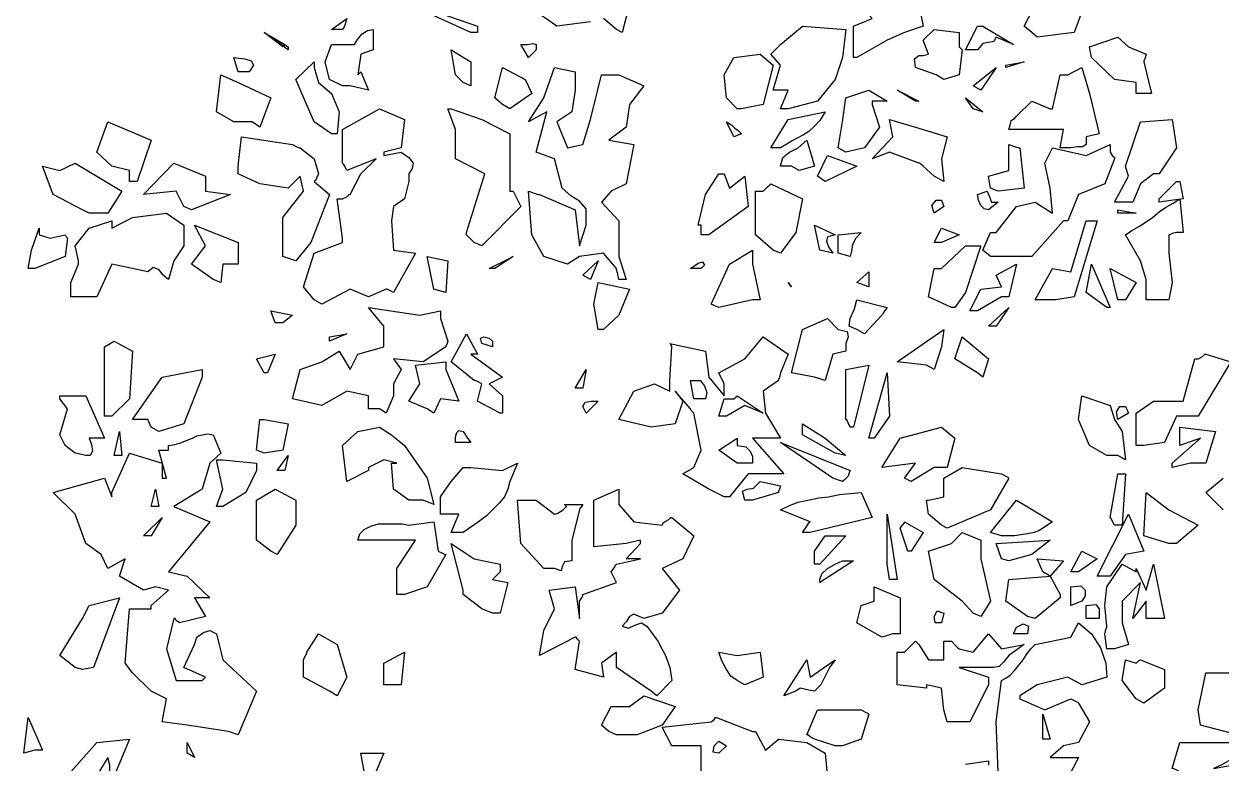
# Model space of a CAD drawing. Header units: millimetres. Extents: x 2810.5 to 2848.4, y 1624.4 to 1676.1.
# Drawn here: x 2820.018 to 2822.139, y 1660.454 to 1661.764 of the extents above; entities that cross this region are included whole.
import ezdxf

# ---------------------------------------------------------------- set-up
doc = ezdxf.new("R2010")
doc.units = ezdxf.units.MM
doc.layers.add('VERDE_ALBERI', color=104, linetype='Continuous')

msp = doc.modelspace()

# ---------------------------------------------------------------- linework, layer by layer
at = {"layer": 'VERDE_ALBERI', "linetype": 'ByBlock'}
for points in [[(2821.4876, 1661.7041), (2821.4876, 1661.7599), (2821.5203, 1661.7734), (2821.4933, 1661.8042), (2821.5703, 1661.8234), (2821.6166, 1661.8561), (2821.5973, 1661.8176), (2821.6031, 1661.7984), (2821.6108, 1661.7599), (2821.5781, 1661.7483), (2821.5473, 1661.7349), (2821.4933, 1661.7041), (2821.4876, 1661.7041)], [(2820.8098, 1661.7483), (2820.7385, 1661.781), (2820.673, 1661.7849), (2820.673, 1661.8119), (2820.8213, 1661.7599), (2820.8213, 1661.7483), (2820.8098, 1661.7483)], [(2821.0909, 1661.7984), (2821.0775, 1661.7483), (2821.0678, 1661.7541), (2821.0447, 1661.7734)], [(2821.84, 1661.8119), (2821.892, 1661.7849), (2821.8785, 1661.7483), (2821.813, 1661.7406), (2821.8034, 1661.7483), (2821.7899, 1661.7599), (2821.813, 1661.8042), (2821.8361, 1661.8119), (2821.838, 1661.8119), (2821.84, 1661.8119), (2821.84, 1661.8119)], [(2821.0216, 1661.7676), (2820.9619, 1661.7599), (2820.9176, 1661.7907)], [(2820.5632, 1661.7541), (2820.5902, 1661.7734), (2820.5864, 1661.7618), (2820.5845, 1661.756), (2820.5825, 1661.7541), (2820.5825, 1661.7541), (2820.5632, 1661.7541), (2820.5632, 1661.7541)], [(2821.3585, 1661.6136), (2821.372, 1661.6464), (2821.3451, 1661.6464), (2821.3585, 1661.6906), (2821.3412, 1661.7099), (2821.3585, 1661.7271), (2821.3971, 1661.7599), (2821.4741, 1661.7541), (2821.4683, 1661.7041), (2821.4548, 1661.6656), (2821.424, 1661.6271), (2821.372, 1661.6136), (2821.3585, 1661.6136)], [(2821.6859, 1661.7176), (2821.7071, 1661.7599), (2821.7129, 1661.7599), (2821.7148, 1661.7599), (2821.7168, 1661.7599), (2821.7168, 1661.7599), (2821.7707, 1661.7271), (2821.7399, 1661.7406), (2821.736, 1661.7329), (2821.7264, 1661.731), (2821.7168, 1661.729), (2821.7071, 1661.7176), (2821.6859, 1661.7176)], [(2820.4766, 1661.7234), (2820.4439, 1661.7483), (2820.4804, 1661.7271), (2820.4766, 1661.7234)], [(2820.4862, 1661.7176), (2820.4439, 1661.7483), (2820.4862, 1661.7234), (2820.4862, 1661.7176)], [(2820.6152, 1661.6791), (2820.6287, 1661.6464), (2820.596, 1661.654), (2820.5825, 1661.654), (2820.5594, 1661.6656), (2820.5517, 1661.6964), (2820.5632, 1661.7271), (2820.6037, 1661.7271), (2820.6095, 1661.7368), (2820.6172, 1661.7464), (2820.6268, 1661.7522), (2820.6365, 1661.7541), (2820.6365, 1661.7176), (2820.6152, 1661.7099), (2820.6095, 1661.6733), (2820.6133, 1661.6771), (2820.6152, 1661.6791), (2820.6152, 1661.6791)], [(2821.6802, 1661.7176), (2821.6744, 1661.6733), (2821.6474, 1661.6656), (2821.6339, 1661.6733), (2821.5973, 1661.6868), (2821.5954, 1661.7022), (2821.6031, 1661.708), (2821.6108, 1661.708), (2821.6204, 1661.7099), (2821.6108, 1661.7349), (2821.6301, 1661.7541), (2821.6744, 1661.7483), (2821.6744, 1661.7234), (2821.6782, 1661.7195), (2821.6802, 1661.7176), (2821.6802, 1661.7176)], [(2821.9882, 1661.6405), (2821.9882, 1661.6598), (2821.9497, 1661.6656), (2821.9093, 1661.7041), (2821.9055, 1661.7234), (2821.9555, 1661.7406), (2821.9748, 1661.7234), (2822.0056, 1661.7099), (2822.0037, 1661.7022), (2822.0017, 1661.6983), (2822.0017, 1661.6964), (2822.0017, 1661.6964), (2822.0152, 1661.6405), (2822.0017, 1661.6405), (2821.9882, 1661.6405)], [(2820.7963, 1661.6598), (2820.7828, 1661.6733), (2820.7751, 1661.7176), (2820.8098, 1661.6964), (2820.8098, 1661.654), (2820.7963, 1661.6598)], [(2820.9118, 1661.7041), (2820.8983, 1661.7271), (2820.9099, 1661.7271), (2820.9195, 1661.729), (2820.9253, 1661.7271), (2820.9253, 1661.7176), (2820.9118, 1661.7041)], [(2820.3976, 1661.6791), (2820.3899, 1661.7041), (2820.4092, 1661.7022), (2820.4208, 1661.6983), (2820.4246, 1661.6906), (2820.4169, 1661.6791), (2820.3976, 1661.6791)], [(2820.5632, 1661.5693), (2820.5325, 1661.5905), (2820.4997, 1661.6656), (2820.5325, 1661.6964), (2820.5325, 1661.6906), (2820.5325, 1661.6887), (2820.5325, 1661.6868), (2820.5325, 1661.6868), (2820.5401, 1661.6598), (2820.5632, 1661.6405), (2820.5767, 1661.6078), (2820.5729, 1661.5693), (2820.5632, 1661.5693)], [(2821.2815, 1661.6136), (2821.2623, 1661.6329), (2821.2584, 1661.6733), (2821.2757, 1661.7041), (2821.322, 1661.7099), (2821.3451, 1661.6906), (2821.3277, 1661.6213), (2821.2892, 1661.6136), (2821.2815, 1661.6136)], [(2821.7572, 1661.6906), (2821.7899, 1661.6964), (2821.7572, 1661.6868), (2821.7572, 1661.6906)], [(2820.4227, 1661.5905), (2820.3899, 1661.5905), (2820.3591, 1661.6078), (2820.3668, 1661.6733), (2820.3976, 1661.6598), (2820.4554, 1661.6329), (2820.4361, 1661.5809), (2820.4227, 1661.5905)], [(2820.8656, 1661.6213), (2820.8522, 1661.6329), (2820.8656, 1661.6868), (2820.906, 1661.6656), (2820.9176, 1661.6405), (2820.8791, 1661.6136), (2820.8656, 1661.6213)], [(2821.0716, 1661.3112), (2821.0697, 1661.3228), (2821.0678, 1661.3286), (2821.0678, 1661.3305), (2821.0678, 1661.3305), (2821.0447, 1661.3574), (2821.0024, 1661.3517), (2820.9812, 1661.3382), (2820.9388, 1661.3517), (2820.9176, 1661.3902), (2820.9118, 1661.4673), (2820.9234, 1661.4634), (2820.9292, 1661.4614), (2820.9311, 1661.4614), (2820.9311, 1661.4614), (2820.9946, 1661.4345), (2821.0024, 1661.3709), (2821.0139, 1661.4075), (2821.0139, 1661.4152), (2821.0139, 1661.4364), (2821.0024, 1661.4499), (2820.9869, 1661.4595), (2820.9715, 1661.473), (2820.958, 1661.525), (2820.9253, 1661.5365), (2820.9445, 1661.6078), (2820.9118, 1661.5905), (2820.9388, 1661.6329), (2820.958, 1661.6868), (2820.9946, 1661.6791), (2820.9946, 1661.6464), (2820.9889, 1661.6078), (2820.9619, 1661.5905), (2820.9812, 1661.5443), (2821.0081, 1661.55), (2821.0216, 1661.5944), (2821.0409, 1661.6733), (2821.0716, 1661.6733), (2821.1159, 1661.654), (2821.0909, 1661.6213), (2821.0851, 1661.5809), (2821.0544, 1661.5578), (2821.0986, 1661.55), (2821.0851, 1661.4807), (2821.0582, 1661.4673), (2821.0409, 1661.4479), (2821.0716, 1661.4152), (2821.0716, 1661.3517), (2821.0851, 1661.3112), (2821.0716, 1661.3112), (2821.0716, 1661.3112)], [(2821.6994, 1661.654), (2821.7399, 1661.6868), (2821.7129, 1661.6464), (2821.6994, 1661.654), (2821.6994, 1661.654)], [(2821.84, 1661.6136), (2821.8535, 1661.6733), (2821.8611, 1661.6733), (2821.865, 1661.6733), (2821.867, 1661.6733), (2821.867, 1661.6733), (2821.892, 1661.6868), (2821.9055, 1661.6405), (2821.9228, 1661.5693), (2821.8997, 1661.5635), (2821.8997, 1661.55), (2821.8939, 1661.5462), (2821.8843, 1661.5462), (2821.8727, 1661.5443), (2821.8535, 1661.5443), (2821.8593, 1661.577), (2821.8361, 1661.577), (2821.7629, 1661.577), (2821.7649, 1661.5847), (2821.7668, 1661.5924), (2821.7726, 1661.5963), (2821.7764, 1661.6001), (2821.8034, 1661.6271), (2821.8361, 1661.6136), (2821.838, 1661.6136), (2821.84, 1661.6136), (2821.84, 1661.6136)], [(2821.5203, 1661.6213), (2821.5338, 1661.5809), (2821.5068, 1661.5443), (2821.4741, 1661.5365), (2821.4606, 1661.5443), (2821.4683, 1661.5905), (2821.4741, 1661.6329), (2821.5146, 1661.6464), (2821.5473, 1661.6271), (2821.5203, 1661.6271), (2821.5203, 1661.6232), (2821.5203, 1661.6213), (2821.5203, 1661.6213)], [(2821.5973, 1661.6271), (2821.5646, 1661.6464), (2821.6031, 1661.6271), (2821.5973, 1661.6271)], [(2821.6994, 1661.6136), (2821.6859, 1661.6329), (2821.7168, 1661.6078), (2821.6994, 1661.6136)], [(2820.5325, 1661.2747), (2820.5131, 1661.2977), (2820.5325, 1661.3574), (2820.5825, 1661.3767), (2820.5825, 1661.3806), (2820.5825, 1661.3844), (2820.5825, 1661.3844), (2820.5729, 1661.4538), (2820.5786, 1661.4538), (2820.5806, 1661.4538), (2820.5825, 1661.4538), (2820.5825, 1661.4538), (2820.5902, 1661.4576), (2820.5941, 1661.4614), (2820.596, 1661.4614), (2820.596, 1661.4614), (2820.6152, 1661.498), (2820.6422, 1661.525), (2820.5902, 1661.5038), (2820.5864, 1661.5115), (2820.5845, 1661.5154), (2820.5825, 1661.5173), (2820.5825, 1661.5173), (2820.5825, 1661.577), (2820.648, 1661.6136), (2820.6923, 1661.5944), (2820.6865, 1661.5443), (2820.6557, 1661.5365), (2820.6557, 1661.5327), (2820.6557, 1661.5308), (2820.6557, 1661.5308), (2820.6865, 1661.5365), (2820.7, 1661.5269), (2820.7077, 1661.5173), (2820.7057, 1661.5077), (2820.7, 1661.498), (2820.7, 1661.4903), (2820.7, 1661.4865), (2820.7, 1661.4845), (2820.7, 1661.4845), (2820.6923, 1661.4538), (2820.673, 1661.4403), (2820.6692, 1661.4152), (2820.673, 1661.3632), (2820.7116, 1661.3574), (2820.673, 1661.2881), (2820.6653, 1661.292), (2820.6615, 1661.2939), (2820.6596, 1661.2939), (2820.6596, 1661.2939), (2820.6287, 1661.2804), (2820.596, 1661.2939), (2820.5459, 1661.267), (2820.5325, 1661.2747), (2820.5325, 1661.2747)], [(2820.8021, 1661.3941), (2820.8348, 1661.498), (2820.7828, 1661.525), (2820.7828, 1661.577), (2820.7693, 1661.6136), (2820.7732, 1661.6136), (2820.7751, 1661.6136), (2820.7751, 1661.6136), (2820.829, 1661.5944), (2820.8791, 1661.5693), (2820.8791, 1661.4673), (2820.8829, 1661.4673), (2820.8849, 1661.4673), (2820.8849, 1661.4673), (2820.8983, 1661.4403), (2820.829, 1661.3709), (2820.8155, 1661.3767), (2820.8021, 1661.3902), (2820.8021, 1661.3922), (2820.8021, 1661.3941), (2820.8021, 1661.3941)], [(2821.3412, 1661.5443), (2821.372, 1661.5944), (2821.4375, 1661.6078), (2821.4279, 1661.5924), (2821.4182, 1661.5828), (2821.4086, 1661.5731), (2821.399, 1661.5674), (2821.3875, 1661.5616), (2821.3778, 1661.5558), (2821.3681, 1661.55), (2821.3585, 1661.5443), (2821.3412, 1661.5443)], [(2821.5203, 1661.6213), (2821.5203, 1661.6213), (2821.5203, 1661.6213), (2821.5203, 1661.6213)], [(2821.5203, 1661.6213), (2821.5203, 1661.6213), (2821.5203, 1661.6213)], [(2820.2051, 1661.4845), (2820.2051, 1661.5038), (2820.1742, 1661.5115), (2820.1473, 1661.5365), (2820.1666, 1661.5905), (2820.2436, 1661.5578), (2820.2186, 1661.4845), (2820.2051, 1661.4845)], [(2821.2757, 1661.5635), (2821.2623, 1661.5905), (2821.2719, 1661.5847), (2821.2776, 1661.5789), (2821.2834, 1661.5751), (2821.2892, 1661.5693), (2821.2757, 1661.5635)], [(2821.6301, 1661.4942), (2821.6108, 1661.5115), (2821.6069, 1661.5154), (2821.6051, 1661.5173), (2821.6031, 1661.5173), (2821.6031, 1661.5173), (2821.5511, 1661.5365), (2821.5203, 1661.525), (2821.5569, 1661.5635), (2821.5511, 1661.5944), (2821.5973, 1661.5809), (2821.6532, 1661.5635), (2821.6436, 1661.525), (2821.6474, 1661.4845), (2821.6301, 1661.4942)], [(2821.9497, 1661.4479), (2821.9748, 1661.4942), (2821.969, 1661.5115), (2821.996, 1661.5905), (2822.0518, 1661.5944), (2822.0596, 1661.5443), (2822.0287, 1661.498), (2822.023, 1661.498), (2822.021, 1661.498), (2822.0191, 1661.498), (2822.0191, 1661.498), (2821.996, 1661.4807), (2821.9825, 1661.4479), (2821.9632, 1661.4479), (2821.9497, 1661.4479)], [(2820.4766, 1661.3574), (2820.4766, 1661.421), (2820.5131, 1661.4673), (2820.5074, 1661.4942), (2820.4862, 1661.473), (2820.4361, 1661.4807), (2820.3976, 1661.498), (2820.3976, 1661.5058), (2820.3976, 1661.5096), (2820.3976, 1661.5115), (2820.3976, 1661.5115), (2820.4034, 1661.5635), (2820.4939, 1661.55), (2820.5016, 1661.5462), (2820.5055, 1661.5443), (2820.5074, 1661.5443), (2820.5074, 1661.5443), (2820.5325, 1661.525), (2820.5401, 1661.498), (2820.5363, 1661.4903), (2820.5344, 1661.4865), (2820.5325, 1661.4845), (2820.5325, 1661.4845), (2820.5594, 1661.4614), (2820.5266, 1661.3767), (2820.4997, 1661.344), (2820.4766, 1661.3517), (2820.4766, 1661.3574)], [(2821.3778, 1661.5115), (2821.3585, 1661.5115), (2821.3624, 1661.5269), (2821.374, 1661.5365), (2821.3894, 1661.5443), (2821.4047, 1661.5578), (2821.4182, 1661.5115), (2821.3912, 1661.5038), (2821.3778, 1661.5115)], [(2821.7303, 1661.3517), (2821.7168, 1661.3632), (2821.7303, 1661.3941), (2821.736, 1661.3941), (2821.7379, 1661.3941), (2821.7399, 1661.3941), (2821.7399, 1661.3941), (2821.7764, 1661.4403), (2821.8092, 1661.4479), (2821.84, 1661.4287), (2821.8361, 1661.473), (2821.8265, 1661.5173), (2821.84, 1661.5443), (2821.8997, 1661.5308), (2821.9421, 1661.55), (2821.9421, 1661.5424), (2821.9421, 1661.5385), (2821.9421, 1661.5365), (2821.9421, 1661.5365), (2821.9459, 1661.5308), (2821.9497, 1661.5269), (2821.9497, 1661.525), (2821.9497, 1661.525), (2821.9325, 1661.4807), (2821.8862, 1661.4614), (2821.867, 1661.4152), (2821.8631, 1661.4152), (2821.8611, 1661.4152), (2821.8593, 1661.4152), (2821.8593, 1661.4152), (2821.8034, 1661.3517), (2821.7437, 1661.3517), (2821.7303, 1661.3517)], [(2821.7303, 1661.473), (2821.7264, 1661.4942), (2821.7629, 1661.5038), (2821.7629, 1661.55), (2821.7745, 1661.5462), (2821.7803, 1661.5443), (2821.7822, 1661.5443), (2821.7822, 1661.5443), (2821.7899, 1661.473), (2821.7437, 1661.4673), (2821.7303, 1661.473)], [(2820.6557, 1661.5308), (2820.6557, 1661.5308), (2820.6557, 1661.5308), (2820.6557, 1661.5308)], [(2821.424, 1661.4942), (2821.4413, 1661.5308), (2821.4933, 1661.5115), (2821.4375, 1661.4845), (2821.424, 1661.4942), (2821.424, 1661.4942)], [(2820.1222, 1661.4345), (2820.0702, 1661.4614), (2820.051, 1661.5115), (2820.0818, 1661.5038), (2820.1087, 1661.5173), (2820.1916, 1661.4673), (2820.1666, 1661.4287), (2820.1338, 1661.4287), (2820.1222, 1661.4345)], [(2820.3013, 1661.4403), (2820.2878, 1661.4673), (2820.2301, 1661.4614), (2820.284, 1661.5173), (2820.3399, 1661.4942), (2820.3399, 1661.4673), (2820.3842, 1661.4614), (2820.3148, 1661.4345), (2820.3013, 1661.4403)], [(2821.2122, 1661.4075), (2821.2256, 1661.4614), (2821.2488, 1661.498), (2821.2545, 1661.498), (2821.2565, 1661.498), (2821.2584, 1661.498), (2821.2584, 1661.498), (2821.268, 1661.473), (2821.295, 1661.4942), (2821.3008, 1661.4403), (2821.2314, 1661.3902), (2821.2179, 1661.3902), (2821.2179, 1661.4075), (2821.2141, 1661.4075), (2821.2122, 1661.4075), (2821.2122, 1661.4075)], [(2821.3451, 1661.3632), (2821.3142, 1661.3902), (2821.3142, 1661.4673), (2821.322, 1661.4673), (2821.3258, 1661.4673), (2821.3277, 1661.4673), (2821.3277, 1661.4673), (2821.3354, 1661.4749), (2821.3393, 1661.4788), (2821.3412, 1661.4807), (2821.3412, 1661.4807), (2821.3971, 1661.4538), (2821.3855, 1661.3941), (2821.3585, 1661.3574), (2821.3451, 1661.3632)], [(2822.0653, 1661.4845), (2822.0711, 1661.4538), (2822.0287, 1661.4479), (2822.0287, 1661.4538), (2822.0596, 1661.4845), (2822.0634, 1661.4845), (2822.0653, 1661.4845), (2822.0653, 1661.4845)], [(2821.7264, 1661.4345), (2821.7187, 1661.4364), (2821.7129, 1661.4422), (2821.709, 1661.4518), (2821.7071, 1661.4614), (2821.7244, 1661.4673), (2821.7283, 1661.4576), (2821.7322, 1661.4479), (2821.7437, 1661.4479), (2821.7264, 1661.4345)], [(2821.6301, 1661.4287), (2821.6262, 1661.4422), (2821.6339, 1661.4518), (2821.6436, 1661.4518), (2821.6474, 1661.4403), (2821.6301, 1661.4287)], [(2822.0056, 1661.2747), (2822.0056, 1661.3112), (2821.996, 1661.344), (2821.969, 1661.3902), (2821.9806, 1661.3979), (2821.9941, 1661.4056), (2822.0056, 1661.4133), (2822.0172, 1661.421), (2822.0287, 1661.4307), (2822.0403, 1661.4383), (2822.0537, 1661.446), (2822.0653, 1661.4538), (2822.0711, 1661.3941), (2822.0653, 1661.3941), (2822.0615, 1661.3941), (2822.0596, 1661.3941), (2822.0596, 1661.3941), (2822.0518, 1661.3922), (2822.048, 1661.3902), (2822.0461, 1661.3902), (2822.0461, 1661.3902), (2822.0461, 1661.3574), (2822.0518, 1661.3055), (2822.0461, 1661.2747), (2822.0191, 1661.2747), (2822.0056, 1661.2747)], [(2820.1146, 1661.344), (2820.1087, 1661.3709), (2820.1338, 1661.4018), (2820.1742, 1661.4152), (2820.1742, 1661.4075), (2820.1742, 1661.4037), (2820.1742, 1661.4018), (2820.1742, 1661.4018), (2820.2108, 1661.421), (2820.2705, 1661.4287), (2820.3013, 1661.4075), (2820.3013, 1661.3709), (2820.284, 1661.344), (2820.2744, 1661.3112), (2820.2648, 1661.3189), (2820.2571, 1661.3286), (2820.2474, 1661.3324), (2820.2378, 1661.3247), (2820.1742, 1661.3382), (2820.1473, 1661.2804), (2820.1146, 1661.2804), (2820.1011, 1661.2804), (2820.1011, 1661.3055), (2820.1146, 1661.3382), (2820.1146, 1661.3421), (2820.1146, 1661.344), (2820.1146, 1661.344)], [(2821.9555, 1661.4345), (2821.9882, 1661.4287), (2821.9555, 1661.4287), (2821.9555, 1661.4345)], [(2820.0952, 1661.3844), (2820.0915, 1661.3517), (2820.0375, 1661.3305), (2820.026, 1661.3305), (2820.0317, 1661.3632), (2820.0452, 1661.4018), (2820.0452, 1661.3959), (2820.0452, 1661.3922), (2820.0452, 1661.3902), (2820.0452, 1661.3902), (2820.0645, 1661.3844), (2820.0915, 1661.3902), (2820.0933, 1661.3863), (2820.0952, 1661.3844), (2820.0952, 1661.3844)], [(2820.3533, 1661.3112), (2820.3148, 1661.3382), (2820.3399, 1661.3709), (2820.3206, 1661.4075), (2820.3976, 1661.3767), (2820.3976, 1661.3382), (2820.3707, 1661.3382), (2820.3668, 1661.3055), (2820.3533, 1661.3112)], [(2821.4279, 1661.3632), (2821.4182, 1661.4075), (2821.4548, 1661.3902), (2821.4413, 1661.3863), (2821.4395, 1661.3787), (2821.4432, 1661.369), (2821.451, 1661.3574), (2821.4279, 1661.3632), (2821.4279, 1661.3632)], [(2821.6301, 1661.3767), (2821.6436, 1661.4018), (2821.6744, 1661.3902), (2821.6436, 1661.3767), (2821.6301, 1661.3767)], [(2821.8361, 1661.2747), (2821.8092, 1661.2747), (2821.84, 1661.3305), (2821.8727, 1661.3247), (2821.8997, 1661.4152), (2821.9112, 1661.4152), (2821.917, 1661.4152), (2821.919, 1661.4152), (2821.919, 1661.4152), (2821.8785, 1661.2804), (2821.8458, 1661.2747), (2821.8361, 1661.2747)], [(2820.5825, 1661.3844), (2820.5825, 1661.3844), (2820.5825, 1661.3844), (2820.5825, 1661.3844)], [(2821.4606, 1661.3574), (2821.4606, 1661.3902), (2821.5011, 1661.3941), (2821.4914, 1661.3844), (2821.4856, 1661.3728), (2821.4837, 1661.3613), (2821.4818, 1661.3517), (2821.4606, 1661.3574)], [(2821.2353, 1661.267), (2821.268, 1661.3382), (2821.3085, 1661.3632), (2821.3085, 1661.3382), (2821.322, 1661.2747), (2821.3142, 1661.2747), (2821.3104, 1661.2747), (2821.3085, 1661.2747), (2821.3085, 1661.2747), (2821.2488, 1661.2612), (2821.2353, 1661.267)], [(2821.4279, 1661.3632), (2821.4279, 1661.3632), (2821.4279, 1661.3632), (2821.4279, 1661.3632), (2821.4279, 1661.3632), (2821.4279, 1661.3632)], [(2821.4279, 1661.3632), (2821.4279, 1661.3632), (2821.4279, 1661.3632)], [(2821.6609, 1661.2612), (2821.6204, 1661.2804), (2821.6301, 1661.3305), (2821.6378, 1661.3305), (2821.6417, 1661.3305), (2821.6436, 1661.3305), (2821.6436, 1661.3305), (2821.6859, 1661.3709), (2821.7129, 1661.3709), (2821.6859, 1661.2881), (2821.6667, 1661.2612), (2821.6609, 1661.2612)], [(2820.1146, 1661.344), (2820.1146, 1661.344), (2820.1146, 1661.344), (2820.1146, 1661.344)], [(2820.1146, 1661.344), (2820.1146, 1661.344), (2820.1146, 1661.344)], [(2820.7443, 1661.2939), (2820.7327, 1661.3517), (2820.7693, 1661.344), (2820.7655, 1661.2881), (2820.7443, 1661.2939), (2820.7443, 1661.2939)], [(2820.8425, 1661.3305), (2820.8849, 1661.3517), (2820.8522, 1661.3305), (2820.8425, 1661.3305), (2820.8425, 1661.3305)], [(2821.0081, 1661.3189), (2821.0351, 1661.344), (2821.0216, 1661.3112), (2821.0081, 1661.3189)], [(2821.1987, 1661.3305), (2821.2122, 1661.3402), (2821.2199, 1661.3421), (2821.2238, 1661.3363), (2821.2179, 1661.3305), (2821.1987, 1661.3305), (2821.1987, 1661.3305)], [(2821.6937, 1661.2554), (2821.7129, 1661.2939), (2821.7495, 1661.2977), (2821.7399, 1661.3189), (2821.7764, 1661.3382), (2821.7629, 1661.2804), (2821.7553, 1661.2804), (2821.7514, 1661.2804), (2821.7495, 1661.2804), (2821.7495, 1661.2804), (2821.7071, 1661.2554), (2821.6937, 1661.2554)], [(2821.9363, 1661.2612), (2821.8997, 1661.2881), (2821.9093, 1661.3382), (2821.9421, 1661.2612), (2821.9363, 1661.2612)], [(2821.0716, 1661.3112), (2821.0716, 1661.3112), (2821.0716, 1661.3112), (2821.0716, 1661.3112), (2821.0716, 1661.3112), (2821.0716, 1661.3112)], [(2821.0716, 1661.3112), (2821.0716, 1661.3112), (2821.0716, 1661.3112)], [(2821.4933, 1661.3055), (2821.5146, 1661.3247), (2821.5146, 1661.2977), (2821.4933, 1661.3055)], [(2821.9555, 1661.2747), (2821.9421, 1661.3305), (2821.9882, 1661.3055), (2821.969, 1661.2747), (2821.9555, 1661.2747)], [(2820.7443, 1661.2939), (2820.7443, 1661.2939), (2820.7443, 1661.2939), (2820.7443, 1661.2939), (2820.7443, 1661.2939), (2820.7443, 1661.2939)], [(2820.7443, 1661.2939), (2820.7443, 1661.2939), (2820.7443, 1661.2939)], [(2821.0351, 1661.2226), (2821.0274, 1661.267), (2821.0351, 1661.3055), (2821.0909, 1661.2939), (2821.0716, 1661.2477), (2821.0447, 1661.2226), (2821.0351, 1661.2226)], [(2821.372, 1661.3055), (2821.3778, 1661.2977), (2821.372, 1661.3055)], [(2820.5325, 1661.2747), (2820.5325, 1661.2747), (2820.5325, 1661.2747), (2820.5325, 1661.2747), (2820.5325, 1661.2747), (2820.5325, 1661.2747)], [(2821.4933, 1661.2226), (2821.4798, 1661.2285), (2821.4818, 1661.2419), (2821.4895, 1661.2592), (2821.4933, 1661.2747), (2821.5473, 1661.2612), (2821.5415, 1661.2535), (2821.5396, 1661.2496), (2821.5377, 1661.2477), (2821.5377, 1661.2477), (2821.5068, 1661.215), (2821.4933, 1661.2226)], [(2820.4631, 1661.2342), (2820.4554, 1661.2554), (2820.4939, 1661.2477), (2820.4766, 1661.2342), (2820.4631, 1661.2342)], [(2820.648, 1661.0821), (2820.6287, 1661.0821), (2820.6287, 1661.1051), (2820.5902, 1661.1129), (2820.5459, 1661.0879), (2820.4939, 1661.0994), (2820.5074, 1661.1514), (2820.5459, 1661.1649), (2820.5767, 1661.1841), (2820.596, 1661.1514), (2820.6095, 1661.1784), (2820.6557, 1661.1918), (2820.6557, 1661.2285), (2820.6287, 1661.2612), (2820.7192, 1661.2477), (2820.7558, 1661.2554), (2820.7558, 1661.2477), (2820.7558, 1661.2438), (2820.7558, 1661.2419), (2820.7558, 1661.2419), (2820.7693, 1661.2015), (2820.7674, 1661.1957), (2820.7655, 1661.1937), (2820.7655, 1661.1918), (2820.7655, 1661.1918), (2820.7251, 1661.1649), (2820.673, 1661.1706), (2820.6865, 1661.1514), (2820.673, 1661.1264), (2820.673, 1661.1051), (2820.6596, 1661.0744), (2820.648, 1661.0821)], [(2821.7264, 1661.2285), (2821.7629, 1661.2612), (2821.7399, 1661.2285), (2821.7264, 1661.2285)], [(2821.4182, 1661.1379), (2821.3778, 1661.1456), (2821.3971, 1661.2226), (2821.4413, 1661.2419), (2821.4606, 1661.2226), (2821.476, 1661.2188), (2821.478, 1661.2092), (2821.4741, 1661.1976), (2821.4741, 1661.1841), (2821.451, 1661.1784), (2821.4375, 1661.1321), (2821.4182, 1661.1379)], [(2820.5594, 1661.2092), (2820.5902, 1661.215), (2820.5594, 1661.2015), (2820.5594, 1661.2092)], [(2820.8618, 1661.0744), (2820.8213, 1661.0955), (2820.829, 1661.1264), (2820.8213, 1661.1302), (2820.8174, 1661.1321), (2820.8155, 1661.1321), (2820.8155, 1661.1321), (2820.7751, 1661.1649), (2820.8021, 1661.215), (2820.8213, 1661.1784), (2820.8155, 1661.1784), (2820.8117, 1661.1784), (2820.8098, 1661.1784), (2820.8098, 1661.1784), (2820.8656, 1661.1379), (2820.8425, 1661.1264), (2820.8656, 1661.1051), (2820.8656, 1661.0744), (2820.8618, 1661.0744)], [(2820.829, 1661.1976), (2820.8271, 1661.2072), (2820.8328, 1661.2092), (2820.8425, 1661.2072), (2820.8483, 1661.2015), (2820.8483, 1661.1957), (2820.8483, 1661.1937), (2820.8483, 1661.1918), (2820.8483, 1661.1918), (2820.829, 1661.1976)], [(2821.1987, 1661.0821), (2821.1718, 1661.1129), (2821.1852, 1661.0955), (2821.1718, 1661.0551), (2821.1294, 1661.0494), (2821.0716, 1661.0628), (2821.0986, 1661.1129), (2821.1352, 1661.1264), (2821.1621, 1661.1129), (2821.1621, 1661.1321), (2821.1659, 1661.1918), (2821.164, 1661.1957), (2821.1621, 1661.1976), (2821.1621, 1661.1976), (2821.2256, 1661.1841), (2821.2314, 1661.1379), (2821.2584, 1661.1051), (2821.2584, 1661.1264), (2821.2488, 1661.1456), (2821.295, 1661.1706), (2821.3277, 1661.2092), (2821.372, 1661.1784), (2821.3585, 1661.1456), (2821.3566, 1661.1379), (2821.3547, 1661.1341), (2821.3547, 1661.1321), (2821.3547, 1661.1321), (2821.3277, 1661.1129), (2821.3316, 1661.0744), (2821.3585, 1661.03), (2821.3085, 1661.03), (2821.3643, 1660.9665), (2821.3008, 1660.9665), (2821.268, 1660.926), (2821.2584, 1660.926), (2821.2314, 1660.9395), (2821.1852, 1660.9665), (2821.2045, 1660.978), (2821.2179, 1661.0089), (2821.2045, 1661.0744), (2821.2006, 1661.0782), (2821.1987, 1661.0821), (2821.1987, 1661.0821)], [(2821.6166, 1661.1591), (2821.5646, 1661.1649), (2821.6474, 1661.2226), (2821.6436, 1661.1918), (2821.6301, 1661.1514), (2821.6166, 1661.1591)], [(2821.7071, 1661.1456), (2821.6667, 1661.1706), (2821.6802, 1661.2092), (2821.7264, 1661.1706), (2821.7168, 1661.1379), (2821.7071, 1661.1456)], [(2820.1607, 1661.0686), (2820.1607, 1661.1918), (2820.1781, 1661.2015), (2820.2108, 1661.1841), (2820.2051, 1661.0994), (2820.1742, 1661.0686), (2820.1607, 1661.0686), (2820.1607, 1661.0686)], [(2820.4439, 1661.1456), (2820.4304, 1661.1706), (2820.4631, 1661.1784), (2820.4496, 1661.1456), (2820.4439, 1661.1456)], [(2820.7327, 1661.0821), (2820.7, 1661.0955), (2820.7192, 1661.1264), (2820.7116, 1661.1591), (2820.7655, 1661.1649), (2820.7655, 1661.1572), (2820.7655, 1661.1533), (2820.7655, 1661.1514), (2820.7655, 1661.1514), (2820.7886, 1661.0955), (2820.7558, 1661.0994), (2820.7443, 1661.0744), (2820.7327, 1661.0821)], [(2822.0981, 1661.1706), (2822.1057, 1661.1745), (2822.1096, 1661.1784), (2822.1116, 1661.1784), (2822.1116, 1661.1784), (2822.1558, 1661.1649), (2822.0981, 1661.0686), (2822.0596, 1661.0686), (2822.0383, 1661.0224), (2822.0017, 1661.0166), (2821.9882, 1661.0166), (2821.9882, 1661.0744), (2822.0191, 1661.0955), (2822.0711, 1661.0955), (2822.0923, 1661.1706), (2822.0961, 1661.1706), (2822.0981, 1661.1706), (2822.0981, 1661.1706)], [(2820.2436, 1661.0494), (2820.2378, 1661.0628), (2820.2108, 1661.0628), (2820.2628, 1661.1379), (2820.3341, 1661.1514), (2820.3341, 1661.1437), (2820.3341, 1661.1399), (2820.3341, 1661.1379), (2820.3341, 1661.1379), (2820.3013, 1661.0551), (2820.2571, 1661.0416), (2820.2436, 1661.0494)], [(2820.9946, 1661.1186), (2821.0139, 1661.1514), (2821.0081, 1661.1186), (2820.9946, 1661.1186)], [(2821.4818, 1661.0494), (2821.478, 1661.057), (2821.476, 1661.0609), (2821.4741, 1661.0628), (2821.4741, 1661.0628), (2821.4741, 1661.1514), (2821.5146, 1661.1591), (2821.4876, 1661.0494), (2821.4818, 1661.0494), (2821.4818, 1661.0494)], [(2821.5146, 1661.03), (2821.5473, 1661.1456), (2821.5511, 1661.0686), (2821.5242, 1661.03), (2821.5146, 1661.03)], [(2821.2045, 1661.0994), (2821.1987, 1661.1321), (2821.216, 1661.1321), (2821.2238, 1661.1225), (2821.2276, 1661.111), (2821.2256, 1661.0994), (2821.2045, 1661.0994)], [(2820.0818, 1661.1051), (2820.128, 1661.1051), (2820.1607, 1661.03), (2820.1338, 1661.03), (2820.1376, 1661.0185), (2820.1396, 1661.007), (2820.1357, 1660.9993), (2820.128, 1660.9993), (2820.1087, 1661.0031), (2820.0915, 1661.0166), (2820.0818, 1661.0359), (2820.0952, 1661.0821), (2820.0818, 1661.0994), (2820.0818, 1661.1032), (2820.0818, 1661.1051), (2820.0818, 1661.1051)], [(2821.2488, 1661.0686), (2821.2584, 1661.0994), (2821.2757, 1661.0994), (2821.2796, 1661.1032), (2821.2815, 1661.1051), (2821.2815, 1661.1051), (2821.3277, 1661.0744), (2821.295, 1661.0879), (2821.2623, 1661.0686), (2821.2488, 1661.0686), (2821.2488, 1661.0686)], [(2821.9555, 1660.9993), (2821.9363, 1660.9993), (2821.9055, 1661.0166), (2821.8862, 1661.0628), (2821.892, 1661.1051), (2821.9421, 1661.0879), (2821.9497, 1661.0628), (2821.9632, 1661.0416), (2821.969, 1660.9915), (2821.9555, 1660.9993)], [(2821.0139, 1661.0744), (2821.0081, 1661.0859), (2821.012, 1661.0936), (2821.0235, 1661.0955), (2821.0351, 1661.0955), (2821.0139, 1661.0744)], [(2821.1987, 1661.0821), (2821.1987, 1661.0821), (2821.1987, 1661.0821), (2821.1987, 1661.0821)], [(2821.9555, 1661.0628), (2821.9536, 1661.0763), (2821.9594, 1661.0859), (2821.969, 1661.0859), (2821.9748, 1661.0744), (2821.9555, 1661.0628)], [(2820.4304, 1661.0089), (2820.4361, 1661.0628), (2820.44, 1661.0628), (2820.4439, 1661.0628), (2820.4439, 1661.0628), (2820.4862, 1661.0551), (2820.4766, 1661.0089), (2820.4439, 1661.0031), (2820.4304, 1661.0089), (2820.4304, 1661.0089)], [(2820.2436, 1660.7335), (2820.2744, 1660.7604), (2820.2513, 1660.7662), (2820.2301, 1660.7604), (2820.1877, 1660.7855), (2820.1973, 1660.8163), (2820.1666, 1660.7989), (2820.155, 1660.824), (2820.128, 1660.8433), (2820.1087, 1660.8953), (2820.0702, 1660.9338), (2820.1607, 1660.9588), (2820.1742, 1660.926), (2820.1742, 1660.9299), (2820.1742, 1660.9338), (2820.1742, 1660.9338), (2820.2051, 1661.0031), (2820.2628, 1660.9858), (2820.2628, 1660.9588), (2820.2667, 1660.9588), (2820.2705, 1660.9588), (2820.2705, 1660.9588), (2820.2571, 1661.0089), (2820.2744, 1661.0089), (2820.2744, 1661.0128), (2820.2744, 1661.0166), (2820.2744, 1661.0166), (2820.2859, 1661.0185), (2820.2974, 1661.0224), (2820.3072, 1661.0262), (2820.3168, 1661.03), (2820.3244, 1661.0339), (2820.3341, 1661.0359), (2820.3437, 1661.0378), (2820.3533, 1661.0359), (2820.3668, 1661.0031), (2820.3475, 1660.9858), (2820.3341, 1660.9395), (2820.284, 1660.9088), (2820.3475, 1660.8818), (2820.2744, 1660.7932), (2820.3072, 1660.7855), (2820.3475, 1660.747), (2820.3206, 1660.747), (2820.3399, 1660.7142), (2820.2937, 1660.7027), (2820.2878, 1660.7066), (2820.2859, 1660.7104), (2820.284, 1660.7104), (2820.284, 1660.7104), (2820.2705, 1660.6565), (2820.2878, 1660.6006), (2820.3341, 1660.6006), (2820.3379, 1660.6045), (2820.3399, 1660.6064), (2820.3399, 1660.6064), (2820.3013, 1660.6237), (2820.3206, 1660.6642), (2820.3244, 1660.6776), (2820.336, 1660.6853), (2820.3475, 1660.6892), (2820.3591, 1660.6834), (2820.3707, 1660.6372), (2820.4304, 1660.5814), (2820.3976, 1660.5044), (2820.3803, 1660.5101), (2820.3072, 1660.5216), (2820.2628, 1660.5274), (2820.2705, 1660.5679), (2820.2436, 1660.5814), (2820.2108, 1660.6141), (2820.1973, 1660.6315), (2820.2051, 1660.7277), (2820.2436, 1660.7277), (2820.2436, 1660.7316), (2820.2436, 1660.7335), (2820.2436, 1660.7335)], [(2820.1781, 1660.9993), (2820.1877, 1661.0416), (2820.1916, 1660.9993), (2820.1781, 1660.9993)], [(2820.6287, 1660.9723), (2820.5902, 1660.953), (2820.5825, 1661.0166), (2820.6095, 1661.0416), (2820.648, 1661.0494), (2820.6692, 1661.0359), (2820.6923, 1661.0166), (2820.7327, 1660.9588), (2820.7443, 1660.9126), (2820.7251, 1660.9203), (2820.7, 1660.9203), (2820.673, 1660.9395), (2820.6692, 1660.9858), (2820.675, 1660.9858), (2820.6769, 1660.9858), (2820.6788, 1660.9858), (2820.6788, 1660.9858), (2820.6557, 1660.9915), (2820.6287, 1660.978), (2820.6287, 1660.9743), (2820.6287, 1660.9723), (2820.6287, 1660.9723)], [(2820.7828, 1661.0224), (2820.7828, 1661.032), (2820.7847, 1661.0397), (2820.7886, 1661.0435), (2820.7963, 1661.0416), (2820.804, 1661.03), (2820.8078, 1661.0243), (2820.8098, 1661.0224), (2820.8098, 1661.0224), (2820.7828, 1661.0224)], [(2821.4548, 1661.0031), (2821.3971, 1661.0359), (2821.3971, 1661.0474), (2821.3971, 1661.0531), (2821.3971, 1661.0551), (2821.3971, 1661.0551), (2821.4375, 1661.03), (2821.4741, 1660.9993), (2821.4548, 1661.0031)], [(2821.4818, 1661.0494), (2821.4818, 1661.0494), (2821.4818, 1661.0494), (2821.4818, 1661.0494), (2821.4818, 1661.0494), (2821.4818, 1661.0494)], [(2821.4818, 1661.0494), (2821.4818, 1661.0494), (2821.4818, 1661.0494)], [(2821.5781, 1660.9588), (2821.5973, 1660.9858), (2821.5377, 1660.978), (2821.5703, 1661.03), (2821.6436, 1661.0494), (2821.6667, 1661.03), (2821.6532, 1660.978), (2821.6301, 1660.978), (2821.5897, 1660.953), (2821.5781, 1660.9588)], [(2822.0518, 1660.9858), (2822.1019, 1661.03), (2822.0653, 1661.0166), (2822.0653, 1661.0494), (2822.1288, 1661.0416), (2822.1116, 1660.9858), (2822.0846, 1660.9858), (2822.0518, 1660.978), (2822.0518, 1660.9858)], [(2821.2815, 1660.9858), (2821.2488, 1661.0089), (2821.2815, 1661.03), (2821.2815, 1661.0224), (2821.2815, 1661.0185), (2821.2815, 1661.0166), (2821.2815, 1661.0166), (2821.2969, 1661.0146), (2821.3046, 1661.007), (2821.3085, 1660.9974), (2821.3085, 1660.9858), (2821.2815, 1660.9858), (2821.2815, 1660.9858)], [(2821.451, 1660.9588), (2821.3585, 1661.0224), (2821.4818, 1660.9723), (2821.4798, 1660.9684), (2821.478, 1660.9627), (2821.4722, 1660.9569), (2821.4683, 1660.953), (2821.451, 1660.9588)], [(2820.467, 1660.9723), (2820.4862, 1660.9993), (2820.4804, 1660.9723), (2820.467, 1660.9723)], [(2820.3591, 1660.9088), (2820.3707, 1660.9395), (2820.3591, 1660.9915), (2820.3649, 1660.9915), (2820.3688, 1660.9915), (2820.3707, 1660.9915), (2820.3707, 1660.9915), (2820.4304, 1660.9858), (2820.4304, 1660.978), (2820.4304, 1660.9743), (2820.4304, 1660.9723), (2820.4304, 1660.9723), (2820.4111, 1660.9338), (2820.3707, 1660.9088), (2820.3591, 1660.9088)], [(2820.6287, 1660.9723), (2820.6287, 1660.9723), (2820.6287, 1660.9723), (2820.6287, 1660.9723)], [(2820.6287, 1660.9723), (2820.6287, 1660.9723), (2820.6287, 1660.9723)], [(2820.7751, 1660.8625), (2820.7886, 1660.8953), (2820.7558, 1660.8953), (2820.7558, 1660.926), (2820.7751, 1660.953), (2820.7963, 1660.978), (2820.804, 1660.978), (2820.8078, 1660.978), (2820.8098, 1660.978), (2820.8098, 1660.978), (2820.8656, 1660.9723), (2820.8926, 1660.9858), (2820.8791, 1660.953), (2820.8752, 1660.9395), (2820.8694, 1660.926), (2820.8598, 1660.9145), (2820.8483, 1660.9029), (2820.8367, 1660.8914), (2820.8232, 1660.8818), (2820.8098, 1660.8722), (2820.7963, 1660.8625), (2820.7751, 1660.8625)], [(2821.2815, 1660.9858), (2821.2815, 1660.9858), (2821.2815, 1660.9858), (2821.2815, 1660.9858), (2821.2815, 1660.9858), (2821.2815, 1660.9858)], [(2821.2815, 1660.9858), (2821.2815, 1660.9858), (2821.2815, 1660.9858)], [(2821.6204, 1660.9203), (2821.6474, 1660.926), (2821.6474, 1660.9588), (2821.6802, 1660.978), (2821.7495, 1660.9665), (2821.7572, 1660.9627), (2821.761, 1660.9608), (2821.7629, 1660.9588), (2821.7629, 1660.9588), (2821.7303, 1660.9029), (2821.6532, 1660.8702), (2821.6436, 1660.876), (2821.6204, 1660.8953), (2821.6166, 1660.9203), (2821.6185, 1660.9203), (2821.6204, 1660.9203), (2821.6204, 1660.9203)], [(2820.2705, 1660.9588), (2820.2705, 1660.9588), (2820.2705, 1660.9588), (2820.2705, 1660.9588)], [(2821.295, 1660.9203), (2821.2911, 1660.9357), (2821.2989, 1660.9395), (2821.3104, 1660.9415), (2821.322, 1660.953), (2821.3585, 1660.9453), (2821.3566, 1660.9395), (2821.3547, 1660.9357), (2821.3547, 1660.9338), (2821.3547, 1660.9338), (2821.3085, 1660.9203), (2821.295, 1660.9203)], [(2821.9497, 1660.876), (2821.9459, 1660.8837), (2821.944, 1660.8875), (2821.9421, 1660.8895), (2821.9421, 1660.8895), (2821.9555, 1660.9665), (2821.9632, 1660.9665), (2821.9671, 1660.9665), (2821.969, 1660.9665), (2821.969, 1660.9665), (2821.9632, 1660.876), (2821.9497, 1660.876), (2821.9497, 1660.876)], [(2822.1423, 1660.9029), (2822.1116, 1660.9338), (2822.1423, 1660.9588)], [(2820.2436, 1660.9088), (2820.2513, 1660.9395), (2820.2571, 1660.9088), (2820.2436, 1660.9088)], [(2820.4304, 1660.8568), (2820.4304, 1660.9203), (2820.4631, 1660.9395), (2820.4997, 1660.9203), (2820.4997, 1660.9164), (2820.4997, 1660.9145), (2820.4997, 1660.9126), (2820.4997, 1660.876), (2820.467, 1660.824), (2820.4554, 1660.8298), (2820.4304, 1660.849), (2820.4304, 1660.8529), (2820.4304, 1660.8568)], [(2821.1101, 1660.849), (2821.0851, 1660.8433), (2821.0274, 1660.8375), (2821.0274, 1660.9203), (2821.0716, 1660.9395), (2821.0716, 1660.9126), (2821.0986, 1660.8818), (2821.1486, 1660.876), (2821.1505, 1660.8799), (2821.1525, 1660.8818), (2821.1525, 1660.8818), (2821.1602, 1660.8857), (2821.164, 1660.8895), (2821.1659, 1660.8895), (2821.1659, 1660.8895), (2821.2045, 1660.8568), (2821.1852, 1660.8163), (2821.1486, 1660.7989), (2821.1794, 1660.7604), (2821.1486, 1660.72), (2821.1159, 1660.7104), (2821.0986, 1660.7181), (2821.0909, 1660.7142), (2821.0851, 1660.7046), (2821.0775, 1660.6969), (2821.089, 1660.6931), (2821.1005, 1660.6988), (2821.112, 1660.7027), (2821.1217, 1660.6969), (2821.1409, 1660.67), (2821.1544, 1660.6449), (2821.1621, 1660.6237), (2821.1659, 1660.6006), (2821.139, 1660.5736), (2821.1294, 1660.5814), (2821.0678, 1660.6237), (2821.0678, 1660.6507), (2821.0409, 1660.6315), (2821.0447, 1660.6064), (2820.9946, 1660.6199), (2821.0024, 1660.67), (2820.9985, 1660.6738), (2820.9965, 1660.6776), (2820.9946, 1660.6776), (2820.9946, 1660.6776), (2820.9311, 1660.6449), (2820.9388, 1660.6892), (2820.958, 1660.7277), (2820.9484, 1660.7604), (2820.9946, 1660.7662), (2821.0024, 1660.7104), (2821.0024, 1660.7412), (2821.0062, 1660.747), (2821.0081, 1660.7508), (2821.0081, 1660.7527), (2821.0081, 1660.7527), (2821.0678, 1660.7739), (2821.0582, 1660.7932), (2821.064, 1660.8009), (2821.0659, 1660.8048), (2821.0678, 1660.8067), (2821.0678, 1660.8067), (2821.1101, 1660.8163), (2821.0851, 1660.8163), (2821.1101, 1660.8433), (2821.1101, 1660.8472), (2821.1101, 1660.849), (2821.1101, 1660.849)], [(2821.3971, 1660.8625), (2821.4047, 1660.8741), (2821.4086, 1660.8799), (2821.4105, 1660.8818), (2821.4105, 1660.8818), (2821.3585, 1660.9029), (2821.374, 1660.9107), (2821.3894, 1660.9164), (2821.4067, 1660.9203), (2821.426, 1660.9242), (2821.4432, 1660.926), (2821.4626, 1660.9299), (2821.4818, 1660.9319), (2821.5011, 1660.9338), (2821.5203, 1660.8895), (2821.4105, 1660.8625), (2821.3971, 1660.8625), (2821.3971, 1660.8625)], [(2822.0461, 1660.8433), (2822.0017, 1660.8568), (2822.0056, 1660.9338), (2822.0461, 1660.9029), (2822.0981, 1660.876), (2822.0596, 1660.8433), (2822.0461, 1660.8433)], [(2820.9388, 1660.7989), (2820.8983, 1660.8433), (2820.8926, 1660.9203), (2820.9253, 1660.9203), (2820.958, 1660.8953), (2820.9638, 1660.8972), (2820.9734, 1660.9029), (2820.9793, 1660.9088), (2820.9754, 1660.9126), (2821.0081, 1660.9126), (2821.0043, 1660.9068), (2821.0024, 1660.9049), (2821.0024, 1660.9029), (2821.0024, 1660.9029), (2820.9889, 1660.849), (2820.9889, 1660.8124), (2820.9754, 1660.8105), (2820.9715, 1660.8028), (2820.9696, 1660.7951), (2820.958, 1660.7989), (2820.9388, 1660.7989)], [(2821.7303, 1660.8625), (2821.7764, 1660.9203), (2821.84, 1660.8818), (2821.8284, 1660.8741), (2821.8169, 1660.8664), (2821.8073, 1660.8625), (2821.7957, 1660.8606), (2821.7841, 1660.8587), (2821.7726, 1660.8568), (2821.761, 1660.8568), (2821.7495, 1660.8568), (2821.7303, 1660.8625), (2821.7303, 1660.8625)], [(2820.2301, 1660.8568), (2820.2628, 1660.8895), (2820.2436, 1660.8568), (2820.2301, 1660.8568)], [(2821.5511, 1660.7797), (2821.5473, 1660.8067), (2821.5473, 1660.8953), (2821.5646, 1660.7797), (2821.5511, 1660.7797)], [(2821.919, 1660.7855), (2821.9748, 1660.8953), (2822.0017, 1660.8298), (2821.969, 1660.824), (2821.9421, 1660.7855), (2821.9325, 1660.7855), (2821.919, 1660.7855)], [(2820.6788, 1660.7527), (2820.6788, 1660.7989), (2820.7116, 1660.849), (2820.673, 1660.849), (2820.6095, 1660.849), (2820.6133, 1660.8606), (2820.621, 1660.8683), (2820.6326, 1660.8741), (2820.6461, 1660.8779), (2820.6596, 1660.8779), (2820.673, 1660.8779), (2820.6884, 1660.8779), (2820.7, 1660.876), (2820.7443, 1660.8818), (2820.752, 1660.8298), (2820.7597, 1660.8259), (2820.7636, 1660.824), (2820.7655, 1660.824), (2820.7655, 1660.824), (2820.7327, 1660.7662), (2820.6923, 1660.7527), (2820.6788, 1660.7527)], [(2821.5838, 1660.8298), (2821.5703, 1660.8702), (2821.5742, 1660.876), (2821.5781, 1660.8799), (2821.5781, 1660.8818), (2821.5781, 1660.8818), (2821.6108, 1660.8625), (2821.5897, 1660.8298), (2821.5838, 1660.8298)], [(2821.9497, 1660.876), (2821.9497, 1660.876), (2821.9497, 1660.876), (2821.9497, 1660.876), (2821.9497, 1660.876), (2821.9497, 1660.876)], [(2821.9497, 1660.876), (2821.9497, 1660.876), (2821.9497, 1660.876)], [(2820.7963, 1660.7604), (2820.7751, 1660.8433), (2820.8155, 1660.8163), (2820.8618, 1660.8067), (2820.8618, 1660.7989), (2820.8618, 1660.7951), (2820.8618, 1660.7932), (2820.8618, 1660.7932), (2820.8541, 1660.7855), (2820.8502, 1660.7817), (2820.8483, 1660.7797), (2820.8483, 1660.7797), (2820.8752, 1660.7739), (2820.8618, 1660.72), (2820.8541, 1660.72), (2820.8502, 1660.72), (2820.8483, 1660.72), (2820.8483, 1660.72), (2820.829, 1660.7277), (2820.7963, 1660.7527), (2820.7963, 1660.7566), (2820.7963, 1660.7604), (2820.7963, 1660.7604)], [(2821.1101, 1660.849), (2821.1101, 1660.849), (2821.1101, 1660.849), (2821.1101, 1660.849)], [(2821.4182, 1660.8067), (2821.4182, 1660.8298), (2821.4375, 1660.8568), (2821.4741, 1660.8568), (2821.4279, 1660.8067), (2821.4182, 1660.8067)], [(2821.6994, 1660.72), (2821.6802, 1660.7412), (2821.6301, 1660.7797), (2821.6204, 1660.8298), (2821.6609, 1660.8433), (2821.6802, 1660.8625), (2821.7129, 1660.849), (2821.7129, 1660.8163), (2821.7303, 1660.7412), (2821.7129, 1660.7142), (2821.6994, 1660.72)], [(2821.7495, 1660.8163), (2821.7399, 1660.8433), (2821.8361, 1660.849), (2821.8034, 1660.824), (2821.7629, 1660.8124), (2821.7495, 1660.8163)], [(2821.8727, 1660.7932), (2821.892, 1660.8298), (2821.919, 1660.8163), (2821.8862, 1660.7932), (2821.8727, 1660.7932)], [(2821.4279, 1660.7797), (2821.4317, 1660.7893), (2821.4413, 1660.7989), (2821.4548, 1660.8067), (2821.4683, 1660.8124), (2821.4798, 1660.8124), (2821.4856, 1660.8124), (2821.4876, 1660.8124), (2821.4876, 1660.8124), (2821.4279, 1660.7739), (2821.4279, 1660.7797)], [(2821.8226, 1660.7932), (2821.813, 1660.8163), (2821.8593, 1660.8124), (2821.8361, 1660.7855), (2821.8226, 1660.7932)], [(2821.9882, 1660.7989), (2822.0056, 1660.7604), (2822.0191, 1660.8067), (2822.0383, 1660.7104), (2822.0056, 1660.7104), (2822.0056, 1660.7412), (2821.9825, 1660.7104), (2821.996, 1660.7739), (2821.9632, 1660.7412), (2821.9632, 1660.7027), (2821.9748, 1660.6642), (2821.9497, 1660.6565), (2821.9363, 1660.6565), (2821.9325, 1660.6834), (2821.9344, 1660.6911), (2821.9363, 1660.695), (2821.9363, 1660.6969), (2821.9363, 1660.6969), (2821.9325, 1660.7335), (2821.9363, 1660.7662), (2821.9632, 1660.8067), (2821.9882, 1660.7932), (2821.9882, 1660.7971), (2821.9882, 1660.7989), (2821.9882, 1660.7989)], [(2821.8535, 1660.747), (2821.8092, 1660.7104), (2821.7957, 1660.7142), (2821.7572, 1660.7412), (2821.7629, 1660.7797), (2821.8361, 1660.7855), (2821.8535, 1660.7527), (2821.8535, 1660.7489), (2821.8535, 1660.747), (2821.8535, 1660.747)], [(2820.7963, 1660.7604), (2820.7963, 1660.7604), (2820.7963, 1660.7604), (2820.7963, 1660.7604)], [(2820.7963, 1660.7604), (2820.7963, 1660.7604), (2820.7963, 1660.7604)], [(2821.5377, 1660.6776), (2821.4933, 1660.7027), (2821.5011, 1660.7335), (2821.5242, 1660.7412), (2821.5242, 1660.7662), (2821.5703, 1660.747), (2821.5703, 1660.6834), (2821.5627, 1660.6834), (2821.5588, 1660.6834), (2821.5569, 1660.6834), (2821.5569, 1660.6834), (2821.5377, 1660.6776)], [(2821.8727, 1660.7335), (2821.8727, 1660.7662), (2821.8901, 1660.7682), (2821.8978, 1660.7604), (2821.8978, 1660.7508), (2821.892, 1660.7412), (2821.8727, 1660.7335)], [(2820.1087, 1660.6237), (2820.0818, 1660.6449), (2820.1222, 1660.7104), (2820.1338, 1660.7335), (2820.1877, 1660.747), (2820.1415, 1660.6237), (2820.1222, 1660.6199), (2820.1087, 1660.6237)], [(2821.6436, 1660.7027), (2821.632, 1660.7027), (2821.6301, 1660.7142), (2821.6358, 1660.7238), (2821.6474, 1660.72), (2821.6436, 1660.7027)], [(2821.8997, 1660.7104), (2821.8997, 1660.7335), (2821.917, 1660.7354), (2821.9228, 1660.7277), (2821.9228, 1660.72), (2821.9228, 1660.7104), (2821.8997, 1660.7104)], [(2821.7437, 1660.4389), (2821.7399, 1660.5274), (2821.7495, 1660.6006), (2821.7572, 1660.6045), (2821.7649, 1660.6102), (2821.7726, 1660.618), (2821.7803, 1660.6276), (2821.788, 1660.6372), (2821.7938, 1660.6468), (2821.8015, 1660.6565), (2821.8092, 1660.6642), (2821.8727, 1660.6776), (2821.8862, 1660.7027), (2821.9093, 1660.6834), (2821.9247, 1660.6584), (2821.9344, 1660.6315), (2821.9363, 1660.6064), (2821.892, 1660.5929), (2821.867, 1660.6064), (2821.813, 1660.5929), (2821.7822, 1660.5736), (2821.7822, 1660.5698), (2821.7822, 1660.5679), (2821.7822, 1660.5679)], [(2821.7707, 1660.6834), (2821.7764, 1660.695), (2821.788, 1660.7007), (2821.7976, 1660.6969), (2821.7957, 1660.6834), (2821.7707, 1660.6834)], [(2820.5594, 1660.5814), (2820.5131, 1660.6064), (2820.5131, 1660.6372), (2820.517, 1660.6449), (2820.519, 1660.6487), (2820.519, 1660.6507), (2820.519, 1660.6507), (2820.5401, 1660.6834), (2820.5729, 1660.6642), (2820.5902, 1660.6064), (2820.5729, 1660.5736), (2820.5594, 1660.5814)], [(2821.6166, 1660.5871), (2821.5646, 1660.5929), (2821.5646, 1660.6507), (2821.5723, 1660.6507), (2821.5762, 1660.6507), (2821.5781, 1660.6507), (2821.5781, 1660.6507), (2821.5973, 1660.67), (2821.6012, 1660.6661), (2821.6031, 1660.6642), (2821.6031, 1660.6642), (2821.6204, 1660.6372), (2821.6474, 1660.6372), (2821.6474, 1660.67), (2821.6552, 1660.67), (2821.6589, 1660.67), (2821.6609, 1660.67), (2821.6609, 1660.67), (2821.6686, 1660.6622), (2821.6724, 1660.6584), (2821.6744, 1660.6565), (2821.6744, 1660.6565), (2821.6994, 1660.6507), (2821.7264, 1660.6834), (2821.7495, 1660.6565), (2821.7899, 1660.6642), (2821.7629, 1660.6449), (2821.7533, 1660.6333), (2821.7456, 1660.6256), (2821.736, 1660.6237), (2821.7264, 1660.6237), (2821.6744, 1660.6237), (2821.7264, 1660.6064), (2821.7264, 1660.5987), (2821.7264, 1660.5948), (2821.7264, 1660.5929), (2821.7264, 1660.5929), (2821.6937, 1660.5274), (2821.6667, 1660.5274), (2821.6532, 1660.5274), (2821.6474, 1660.5486), (2821.6436, 1660.5871), (2821.6166, 1660.5929), (2821.6166, 1660.5891), (2821.6166, 1660.5871), (2821.6166, 1660.5871)], [(2820.673, 1660.5929), (2820.6557, 1660.5929), (2820.6557, 1660.6315), (2820.6923, 1660.6507), (2820.6865, 1660.5929), (2820.6788, 1660.5929), (2820.675, 1660.5929), (2820.673, 1660.5929)], [(2821.2815, 1660.6006), (2821.27, 1660.6083), (2821.2623, 1660.6199), (2821.2545, 1660.6352), (2821.2488, 1660.6507), (2821.2815, 1660.6449), (2821.322, 1660.6507), (2821.3277, 1660.6064), (2821.295, 1660.5929), (2821.2815, 1660.6006)], [(2821.3643, 1660.5736), (2821.4047, 1660.6372), (2821.4105, 1660.6064), (2821.4548, 1660.6372), (2821.4452, 1660.6237), (2821.4375, 1660.6083), (2821.4298, 1660.5929), (2821.4182, 1660.5814), (2821.4086, 1660.5833), (2821.4009, 1660.5852), (2821.3932, 1660.5871), (2821.3855, 1660.5814), (2821.3643, 1660.5736), (2821.3643, 1660.5736)], [(2821.9882, 1660.5679), (2821.9632, 1660.6006), (2821.969, 1660.6372), (2821.9882, 1660.6315), (2821.9921, 1660.6352), (2821.996, 1660.6372), (2821.996, 1660.6372), (2822.0383, 1660.6199), (2822.0383, 1660.5871), (2822.0017, 1660.5601), (2821.9882, 1660.5679), (2821.9882, 1660.5679)], [(2822.2117, 1660.4909), (2822.1886, 1660.5101), (2822.1847, 1660.5101), (2822.1828, 1660.5101), (2822.1808, 1660.5101), (2822.1808, 1660.5101), (2822.1732, 1660.5062), (2822.1693, 1660.5044), (2822.1674, 1660.5044), (2822.1674, 1660.5044), (2822.1019, 1660.5216), (2822.0981, 1660.5486), (2822.1116, 1660.6141), (2822.1674, 1660.6141), (2822.1674, 1660.5601), (2822.2117, 1660.5274), (2822.2387, 1660.5351), (2822.2309, 1660.485), (2822.2117, 1660.4909)], [(2820.3399, 1660.6064), (2820.3399, 1660.6064), (2820.3399, 1660.6064), (2820.3399, 1660.6064)], [(2820.673, 1660.5929), (2820.673, 1660.5929), (2820.673, 1660.5929), (2820.673, 1660.5929)], [(2820.673, 1660.5929), (2820.673, 1660.5929), (2820.673, 1660.5929)], [(2821.0544, 1660.5101), (2821.0409, 1660.5216), (2821.0582, 1660.5544), (2821.0909, 1660.5544), (2821.1159, 1660.5736), (2821.1718, 1660.5544), (2821.1486, 1660.5216), (2821.1044, 1660.5044), (2821.0678, 1660.5044), (2821.0544, 1660.5101)], [(2821.6166, 1660.5871), (2821.6166, 1660.5871), (2821.6166, 1660.5871), (2821.6166, 1660.5871)], [(2821.7822, 1660.5679), (2821.8265, 1660.5486), (2821.8727, 1660.5679), (2821.8805, 1660.564), (2821.8843, 1660.5621), (2821.8862, 1660.5601), (2821.8862, 1660.5601), (2821.9055, 1660.5274), (2821.8862, 1660.4909), (2821.8593, 1660.485), (2821.8361, 1660.4639), (2821.8862, 1660.4639), (2821.867, 1660.4273)], [(2821.7822, 1660.5679), (2821.7822, 1660.5679), (2821.7822, 1660.5679), (2821.7822, 1660.5679)], [(2821.7822, 1660.5679), (2821.7822, 1660.5679), (2821.7822, 1660.5679)], [(2821.9882, 1660.5679), (2821.9882, 1660.5679), (2821.9882, 1660.5679), (2821.9882, 1660.5679), (2821.9882, 1660.5679), (2821.9882, 1660.5679)], [(2821.4548, 1660.485), (2821.4182, 1660.4966), (2821.4105, 1660.5005), (2821.4067, 1660.5044), (2821.4047, 1660.5044), (2821.4047, 1660.5044), (2821.424, 1660.5486), (2821.5011, 1660.5486), (2821.5087, 1660.5447), (2821.5126, 1660.5429), (2821.5146, 1660.5409), (2821.5146, 1660.5409), (2821.5011, 1660.4966), (2821.4683, 1660.485), (2821.4548, 1660.485), (2821.4548, 1660.485)], [(2820.0182, 1660.4716), (2820.026, 1660.5351), (2820.051, 1660.4774), (2820.0432, 1660.4774), (2820.0395, 1660.4774), (2820.0375, 1660.4774), (2820.0375, 1660.4774), (2820.0182, 1660.4716), (2820.0182, 1660.4716)], [(2821.2179, 1660.4138), (2821.2179, 1660.485), (2821.1659, 1660.485), (2821.1486, 1660.5178), (2821.2353, 1660.5274), (2821.241, 1660.5313), (2821.243, 1660.5351), (2821.2449, 1660.5351), (2821.2449, 1660.5351), (2821.3085, 1660.5101), (2821.3124, 1660.5101), (2821.3142, 1660.5101), (2821.3142, 1660.5101), (2821.3316, 1660.4774), (2821.3547, 1660.4966), (2821.4047, 1660.4909), (2821.4375, 1660.4716), (2821.4413, 1660.4273)], [(2821.8226, 1660.4966), (2821.8226, 1660.5409), (2821.8361, 1660.4966), (2821.8226, 1660.4966)], [(2820.1087, 1660.408), (2820.1011, 1660.4389), (2820.1473, 1660.4909), (2820.2051, 1660.4966), (2820.1742, 1660.4215), (2820.1685, 1660.4292), (2820.1703, 1660.4389), (2820.1703, 1660.4504), (2820.1666, 1660.4639), (2820.128, 1660.4003), (2820.1087, 1660.408)], [(2820.3072, 1660.4716), (2820.3072, 1660.4831), (2820.3072, 1660.4889), (2820.3072, 1660.4909), (2820.3072, 1660.4909), (2820.3206, 1660.4639), (2820.3072, 1660.4716), (2820.3072, 1660.4716)], [(2821.2488, 1660.4716), (2821.2391, 1660.4735), (2821.241, 1660.485), (2821.2488, 1660.4928), (2821.2623, 1660.485), (2821.2488, 1660.4716)], [(2821.4548, 1660.485), (2821.4548, 1660.485), (2821.4548, 1660.485), (2821.4548, 1660.485), (2821.4548, 1660.485), (2821.4548, 1660.485)], [(2821.4548, 1660.485), (2821.4548, 1660.485), (2821.4548, 1660.485)], [(2822.1116, 1660.3888), (2822.0846, 1660.3945), (2822.0326, 1660.4273), (2822.0923, 1660.4311), (2822.0653, 1660.4389), (2822.0576, 1660.4427), (2822.0537, 1660.4446), (2822.0518, 1660.4446), (2822.0518, 1660.4446), (2822.0653, 1660.4909), (2822.1674, 1660.4909), (2822.1635, 1660.4716), (2822.152, 1660.4581), (2822.1385, 1660.4504), (2822.125, 1660.4446), (2822.1674, 1660.4523), (2822.2117, 1660.4446), (2822.1943, 1660.408), (2822.1558, 1660.3945), (2822.125, 1660.381), (2822.1116, 1660.3888)], [(2820.623, 1660.4273), (2820.6152, 1660.4716), (2820.6557, 1660.4716), (2820.6365, 1660.4273), (2820.623, 1660.4273)], [(2821.6859, 1660.4523), (2821.7264, 1660.4581), (2821.7264, 1660.4504)]]:
    msp.add_lwpolyline(points, dxfattribs=at)

doc.saveas('drawing.dxf')
